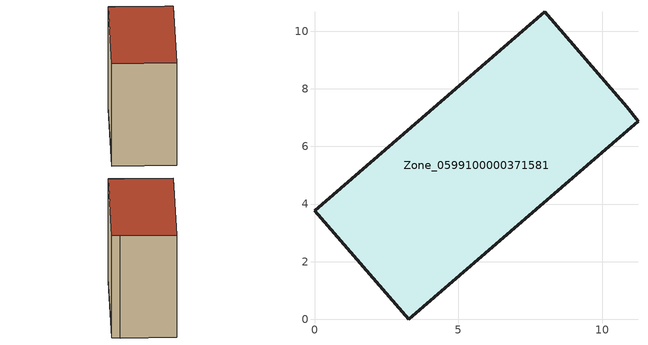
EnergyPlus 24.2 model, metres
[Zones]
Zone_0599100000371581
 floor ground (C_G): 11.23,6.88 3.27,0 0,3.77 7.99,10.68 10.84,7.39 z1.81
 wall outside (C_F): 10.84,7.39 7.99,10.68 0,3.77 3.27,0 11.23,6.88 10.84,7.39 z1.81:10.43
 roof outside (C_R): 3.27,0 11.23,6.88 10.84,7.39 7.99,10.68 0,3.77 z10.43
[BUILDING]
Pand.0599100000371581: North Axis=0; Terrain=City; Loads Convergence Tolerance Value=0.04; Temperature Convergence Tolerance Value=0.4; Solar Distribution=FullExterior; Maximum Number of Warmup Days=25; Minimum Number of Warmup Days=1
[Site:Location]
Rotterdam.The.Hague.AP_ZH_NLD Design_Conditions: Latitude=51.96; Longitude=4.45; Time Zone=1; Elevation=-4.5
[SITE:GROUNDTEMPERATURE:BUILDINGSURFACE]
18, 18, 18, 18, 18, 18, 18, 18, 18, 18, 18, 18
[MATERIAL] Thermal Absorptance=0.9; Solar Absorptance=0.7; Visible Absorptance=0.7
Name | Roughness | Thickness | Conductivity | Density | Specific Heat
G.TI.1992-2005 | MediumSmooth | 0.15 | 0.06 | 540 | 1210
F.TI.1992-2005 | Rough | 0.3 | 0.12 | 1920 | 840
R.TI.1992-2005 | MediumRough | 0.2 | 0.08 | 1500 | 1000
[CONSTRUCTION]
C_G: G.TI.1992-2005
C_F: F.TI.1992-2005
C_R: R.TI.1992-2005
[ZONE]
Zone_0599100000371581: Type=1; Multiplier=1; Ceiling Height=Autocalculate; Volume=Autocalculate; Floor Area=autocalculate; Part of Total Floor Area=Yes
[ZONEINFILTRATION:DESIGNFLOWRATE]
Infil_Zone_0599100000371581: Zone or ZoneList or Space or SpaceList=Zone_0599100000371581; Schedule=AlwaysOn; Design Flow Rate Calculation Method=Flow/Area; Flow Rate per Floor Area=0.0015; Constant Term Coefficient=1; Temperature Term Coefficient=0; Velocity Term Coefficient=0; Velocity Squared Term Coefficient=0
[HVACTEMPLATE:ZONE:IDEALLOADSAIRSYSTEM]
Zone_0599100000371581: Maximum Heating Supply Air Temperature=50; Minimum Cooling Supply Air Temperature=13; Maximum Heating Supply Air Humidity Ratio=0.0156; Minimum Cooling Supply Air Humidity Ratio=0.0077; Heating Limit=NoLimit; Cooling Limit=NoLimit; Dehumidification Control Type=ConstantSensibleHeatRatio; Cooling Sensible Heat Ratio=0.7; Dehumidification Setpoint=60; Humidification Control Type=None; Humidification Setpoint=30; Outdoor Air Method=None; Outdoor Air Flow Rate per Person=0.00944; Outdoor Air Flow Rate per Zone Floor Area=0; Outdoor Air Flow Rate per Zone=0; Demand Controlled Ventilation Type=None; Outdoor Air Economizer Type=NoEconomizer; Heat Recovery Type=None; Sensible Heat Recovery Effectiveness=0.7; Latent Heat Recovery Effectiveness=0.65
[ZONECONTROL:THERMOSTAT]
ThermostatControl_Zone_0599100000371581: Zone or ZoneList=Zone_0599100000371581; Control Type Schedule=DualSetpointControlType; Control 1=Thermostat_Zone_0599100000371581; Temperature Difference Between Cutout And Setpoint=0
[THERMOSTATSETPOINT:DUALSETPOINT]
Thermostat_Zone_0599100000371581: Heating Setpoint Temperature Schedule=HeatingSetpoint_Zone_0599100000371581; Cooling Setpoint Temperature Schedule=CoolingSetpoint_Zone_0599100000371581
[SCHEDULE:COMPACT]
HeatingSetpoint_Zone_0599100000371581: Through: 12/31, For: AllDays, Until: 24:00, 21
CoolingSetpoint_Zone_0599100000371581: Through: 12/31, For: AllDays, Until: 24:00, 24
DualSetpointControlType: Through: 12/31, For: AllDays, Until: 24:00, 4
AlwaysOn: Through: 12/31, For: AllDays, Until: 24:00, 1
